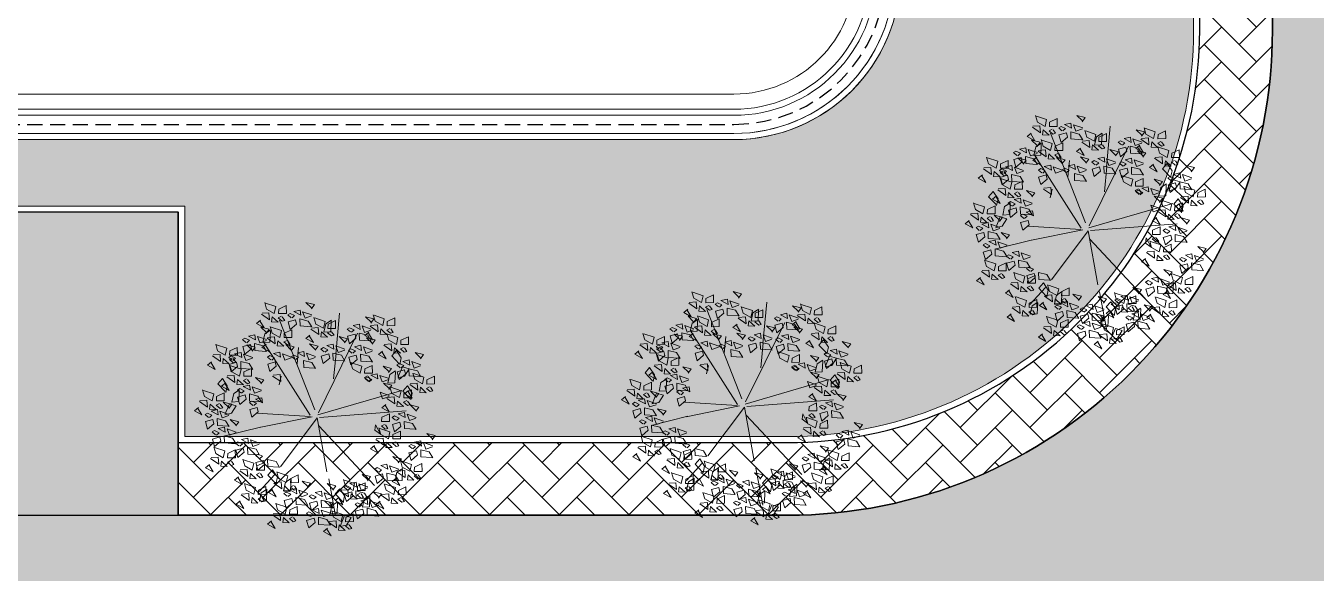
# Model space of a CAD drawing. Header units: inches. Extents: x 0 to 558, y -1 to 295.
# Drawn here: x 367.66 to 388.94, y 124.32 to 133.35 of the extents above; entities that cross this region are included whole.
import ezdxf

# ---------------------------------------------------------------- set-up
doc = ezdxf.new("R2010")
doc.units = ezdxf.units.IN
doc.header["$MEASUREMENT"] = 0
doc.linetypes.add('$0$HIDDEN', pattern=[0.375, 0.25, -0.125])
for name, color, linetype, lineweight in [('ARSIR', 31, 'Continuous', 5), ('ARSIR BETON', 8, 'Continuous', 5), ('DINDING2', 146, 'Continuous', 5), ('lan', 7, 'Continuous', 15), ('POHON', 98, 'Continuous', 5), ('RUMPUT', 93, 'Continuous', 0), ('SANITAIR', 15, 'Continuous', 9)]:
    doc.layers.add(name, color=color, linetype=linetype, lineweight=lineweight)
doc.layers.add('as', color=1, linetype='Continuous', plot=False)
doc.layers.add('LANTAI', color=57, linetype='Continuous')
pattern_1 = [(45, (37.0798, 226.14725), (6e-17, 0.5747364), [1.2192, -0.4064]), (135, (37.36716, 226.4346), (6e-17, 0.5747364), [1.2192, -0.4064])]
pattern_2 = [(86.66969, (37.0798, 226.14725), (-0.5066041, 0.569206), [0.142875, -0.934755]), (41.66969, (37.0798, 226.14725), (-0.5066045, 0.5692064), [0.142875, -0.619125]), (131.66969, (37.0798, 226.14725), (-0.5692064, -0.5066045), [0.142875, -0.619125])]

# ---------------------------------------------------------------- blocks, each defined once
blk = doc.blocks.new('DEN-1 BLOK 2')
at = {"layer": 'as', "linetype": '$0$HIDDEN'}
blk.add_line((0.45, -2.295), (86.35, -2.295), dxfattribs=at)
blk.add_arc((86.35, 0.205), 2.5, 270, 0, dxfattribs=at)
at = {"layer": 'lan'}
blk.add_line((0.45, -1.795), (86.35, -1.795), dxfattribs=at)
blk.add_arc((86.35, 0.205), 2, 270, 0, dxfattribs=at)
blk.add_arc((86.35, 0.205), 2, 270, 0, dxfattribs=at)
at = {"layer": 'SANITAIR'}
for p, q in [((0.45, -2.045), (86.35, -2.045)), ((0.45, -2.145), (86.35, -2.145)), ((0.45, -2.445), (86.35, -2.445)), ((0.45, -2.545), (86.35, -2.545))]:
    blk.add_line(p, q, dxfattribs=at)
for radius in [2.75, 2.25, 2.35, 2.65]:
    blk.add_arc((86.35, 0.205), radius, 270, 0, dxfattribs=at)
blk = doc.blocks.new('rrety')
for p, q in [((497.8248, 232.6161), (497.8335, 232.64)), ((497.8335, 232.64), (497.8515, 232.6484)), ((497.8506, 232.6457), (497.8452, 232.6146)), ((498.0767, 232.6219), (498.0965, 232.6275)), ((498.0965, 232.6275), (498.0964, 232.6021)), ((497.8452, 232.6146), (497.8248, 232.6161)), ((497.8677, 232.6134), (497.8875, 232.619)), ((497.8733, 232.5824), (497.8677, 232.6134)), ((497.8874, 232.5936), (497.8733, 232.5795)), ((497.8875, 232.619), (497.8874, 232.5936)), ((498.0822, 232.5908), (498.0767, 232.6219)), ((498.0964, 232.6021), (498.0822, 232.588)), ((497.7802, 232.574), (497.8, 232.5795)), ((497.7857, 232.5429), (497.7802, 232.574)), ((497.7999, 232.5541), (497.7857, 232.54)), ((497.8, 232.5795), (497.7999, 232.5541)), ((497.8574, 232.5587), (497.8572, 232.5786)), ((497.8755, 232.5409), (497.8574, 232.5587)), ((497.8592, 232.5767), (497.8853, 232.5589)), ((497.8853, 232.5589), (497.8755, 232.5409)), ((498.0146, 232.5768), (498.0343, 232.5823)), ((498.0201, 232.5457), (498.0146, 232.5768)), ((498.0342, 232.5569), (498.0201, 232.5429)), ((498.0343, 232.5823), (498.0342, 232.5569)), ((498.0607, 232.5474), (498.0605, 232.5674)), ((498.0625, 232.5654), (498.0886, 232.5477)), ((498.0788, 232.5296), (498.0607, 232.5474)), ((498.0886, 232.5477), (498.0788, 232.5296)), ((497.704, 232.4781), (497.7237, 232.4836)), ((497.7095, 232.447), (497.704, 232.4781)), ((497.7237, 232.4836), (497.7236, 232.4582)), ((497.7236, 232.4582), (497.7095, 232.4442)), ((498.2316, 232.3946), (498.2497, 232.403)), ((498.2229, 232.3707), (498.2316, 232.3946)), ((498.2434, 232.3693), (498.2229, 232.3707)), ((498.2487, 232.4004), (498.2434, 232.3693)), ((498.2179, 232.3568), (498.2376, 232.3624)), ((498.2234, 232.3257), (498.2179, 232.3568)), ((498.2375, 232.337), (498.2234, 232.3229)), ((498.2376, 232.3624), (498.2375, 232.337)), ((498.2611, 232.319), (498.2609, 232.3389)), ((498.263, 232.337), (498.2891, 232.3192)), ((498.2793, 232.3012), (498.2611, 232.319)), ((498.2891, 232.3192), (498.2793, 232.3012)), ((498.1134, 232.2834), (498.1133, 232.258)), ((497.7303, 232.2231), (497.7301, 232.243)), ((497.7484, 232.2053), (497.7303, 232.2231)), ((497.7321, 232.2411), (497.7582, 232.2233)), ((497.7582, 232.2233), (497.7484, 232.2053)), ((497.7542, 232.1564), (497.7629, 232.1803)), ((497.7629, 232.1803), (497.7809, 232.1887)), ((497.78, 232.1861), (497.7747, 232.1549)), ((497.7859, 232.2045), (497.8056, 232.2101)), ((497.7914, 232.1734), (497.7859, 232.2045)), ((497.8055, 232.1847), (497.7914, 232.1706)), ((497.8056, 232.2101), (497.8055, 232.1847)), ((497.7747, 232.1549), (497.7542, 232.1564)), ((497.7839, 232.13), (497.7837, 232.15)), ((497.7858, 232.148), (497.8119, 232.1303)), ((498.1671, 232.1678), (498.1868, 232.1734)), ((498.1726, 232.1368), (498.1671, 232.1678)), ((498.1867, 232.148), (498.1726, 232.1339)), ((498.1868, 232.1734), (498.1867, 232.148)), ((497.8021, 232.1122), (497.7839, 232.13)), ((497.8119, 232.1303), (497.8021, 232.1122)), ((498.0005, 232.1002), (498.0202, 232.1057)), ((498.0202, 232.1057), (498.0201, 232.0803)), ((498.006, 232.0691), (498.0005, 232.1002)), ((498.0201, 232.0803), (498.006, 232.0663))]:
    blk.add_line(p, q)
for points in [[(497.8859, 232.6614), (497.8953, 232.6733), (497.8709, 232.6805), (497.8867, 232.6641)], [(497.9248, 232.6527), (497.9394, 232.672), (497.9502, 232.652), (497.9301, 232.6412), (497.9248, 232.6527)], [(498.0181, 232.6583), (498.0167, 232.6735), (497.998, 232.6702), (498.0181, 232.6583)], [(498.0495, 232.6549), (498.03, 232.6489), (498.024, 232.6684), (498.0503, 232.6576)], [(498.0497, 232.6755), (498.0591, 232.6874), (498.0347, 232.6946), (498.0505, 232.6782)], [(497.8409, 232.6188), (497.8218, 232.6039), (497.8165, 232.626), (497.8387, 232.6312), (497.8409, 232.6188)], [(497.8287, 232.6371), (497.8365, 232.6436), (497.8237, 232.6504), (497.8167, 232.6465), (497.826, 232.6379)], [(497.8543, 232.6442), (497.8529, 232.6594), (497.8343, 232.6561), (497.8543, 232.6442)], [(497.8823, 232.6095), (497.8509, 232.6129), (497.8511, 232.6334), (497.8755, 232.6262), (497.885, 232.6087)], [(497.8857, 232.6408), (497.8663, 232.6348), (497.8602, 232.6543), (497.8865, 232.6435)], [(497.8824, 232.651), (497.9136, 232.6558), (497.9187, 232.6359), (497.8933, 232.6366), (497.8796, 232.6511)], [(497.8872, 232.6198), (497.9044, 232.6306), (497.9153, 232.6134), (497.8871, 232.617)], [(497.9414, 232.6381), (497.9355, 232.6298), (497.9495, 232.6266), (497.9553, 232.6321), (497.9442, 232.638)], [(498.0047, 232.6329), (497.9855, 232.618), (497.9803, 232.6401), (498.0025, 232.6453), (498.0047, 232.6329)], [(497.9924, 232.6512), (498.0003, 232.6577), (497.9875, 232.6645), (497.9805, 232.6606), (497.9897, 232.652)], [(498.001, 232.6104), (498.0157, 232.6297), (498.0264, 232.6097), (498.0064, 232.5989), (498.001, 232.6104)], [(498.0461, 232.6236), (498.0147, 232.627), (498.0149, 232.6475), (498.0393, 232.6403), (498.0488, 232.6228)], [(498.0941, 232.6146), (498.1019, 232.6211), (498.0892, 232.6278), (498.0822, 232.624), (498.0914, 232.6154)], [(498.1198, 232.6217), (498.1183, 232.6368), (498.0997, 232.6335), (498.1198, 232.6217)], [(498.1511, 232.6183), (498.1317, 232.6123), (498.1257, 232.6317), (498.1519, 232.621)], [(498.1513, 232.6388), (498.1607, 232.6507), (498.1364, 232.6579), (498.1521, 232.6415)], [(497.7497, 232.5946), (497.7809, 232.5994), (497.786, 232.5795), (497.7606, 232.5802), (497.7468, 232.5947)], [(497.7921, 232.5963), (497.8067, 232.6156), (497.8175, 232.5956), (497.7974, 232.5848), (497.7921, 232.5963)], [(497.9135, 232.52), (497.8706, 232.621)], [(497.8852, 232.6002), (497.9164, 232.605), (497.9215, 232.5851), (497.8961, 232.5858), (497.8824, 232.6003)], [(497.8923, 232.5999), (497.8863, 232.586), (497.9117, 232.5853), (497.8922, 232.5971)], [(497.9184, 232.6246), (497.9237, 232.6104), (497.9408, 232.6184), (497.9184, 232.6246)], [(497.9276, 232.6019), (497.9423, 232.6212), (497.953, 232.6012), (497.933, 232.5905), (497.9276, 232.6019)], [(497.9586, 232.6087), (497.9898, 232.6135), (497.9949, 232.5936), (497.9695, 232.5943), (497.9558, 232.6088)], [(498.0176, 232.5958), (498.0117, 232.5875), (498.0258, 232.5843), (498.0316, 232.5898), (498.0204, 232.5957)], [(498.0666, 232.5852), (498.076, 232.5971), (498.0517, 232.6044), (498.0674, 232.5879)], [(498.0699, 232.5414), (498.1036, 232.5996)], [(498.1063, 232.5962), (498.0872, 232.5813), (498.082, 232.6035), (498.1041, 232.6087), (498.1063, 232.5962)], [(498.1477, 232.5869), (498.1164, 232.5903), (498.1165, 232.6109), (498.1409, 232.6037), (498.1505, 232.5861)], [(498.1711, 232.5711), (498.1805, 232.583), (498.1561, 232.5903), (498.1719, 232.5738)], [(497.7532, 232.5514), (497.7626, 232.5633), (497.7382, 232.5705), (497.754, 232.5541)], [(497.7545, 232.5634), (497.7717, 232.5742), (497.7826, 232.557), (497.7544, 232.5606)], [(497.7857, 232.5682), (497.7909, 232.554), (497.8081, 232.562), (497.7857, 232.5682)], [(497.792, 232.5523), (497.8232, 232.5571), (497.8283, 232.5372), (497.8029, 232.5379), (497.7892, 232.5523)], [(497.8145, 232.5412), (497.8224, 232.5478), (497.8096, 232.5545), (497.8026, 232.5507), (497.8118, 232.542)], [(497.8086, 232.5817), (497.8028, 232.5734), (497.8168, 232.5702), (497.8226, 232.5757), (497.8115, 232.5816)], [(497.8402, 232.5484), (497.8388, 232.5635), (497.8201, 232.5602), (497.8402, 232.5484)], [(497.8344, 232.5539), (497.8491, 232.5733), (497.8598, 232.5533), (497.8398, 232.5425), (497.8344, 232.5539)], [(497.8716, 232.5449), (497.8521, 232.5389), (497.8461, 232.5584), (497.8724, 232.5477)], [(497.8718, 232.5655), (497.8812, 232.5774), (497.8568, 232.5846), (497.8726, 232.5682)], [(497.89, 232.5691), (497.9073, 232.5799), (497.9181, 232.5627), (497.8899, 232.5662)], [(497.9212, 232.5739), (497.9265, 232.5596), (497.9436, 232.5676), (497.9212, 232.5739)], [(497.9442, 232.5873), (497.9383, 232.579), (497.9523, 232.5758), (497.9581, 232.5813), (497.947, 232.5873)], [(497.9685, 232.5576), (497.9625, 232.5437), (497.9879, 232.543), (497.9685, 232.5548)], [(497.9634, 232.5775), (497.9807, 232.5883), (497.9915, 232.5711), (497.9634, 232.5747)], [(497.9946, 232.5823), (497.9999, 232.5681), (498.0171, 232.5761), (497.9946, 232.5823)], [(498.0216, 232.5427), (498.0025, 232.5277), (497.9973, 232.5499), (498.0194, 232.5551), (498.0216, 232.5427)], [(498.0094, 232.561), (498.0172, 232.5675), (498.0045, 232.5742), (497.9974, 232.5704), (498.0067, 232.5618)], [(498.035, 232.5681), (498.0336, 232.5832), (498.015, 232.5799), (498.035, 232.5681)], [(498.063, 232.5333), (498.0317, 232.5367), (498.0318, 232.5573), (498.0562, 232.5501), (498.0657, 232.5325)], [(498.0664, 232.5647), (498.047, 232.5587), (498.0409, 232.5781), (498.0672, 232.5674)], [(498.1139, 232.5469), (498.1217, 232.5534), (498.1089, 232.5601), (498.1019, 232.5563), (498.1111, 232.5477)], [(498.1395, 232.554), (498.1381, 232.5691), (498.1195, 232.5658), (498.1395, 232.554)], [(498.1709, 232.5506), (498.1515, 232.5446), (498.1454, 232.564), (498.1717, 232.5533)], [(498.2299, 232.5371), (498.2285, 232.5522), (498.2098, 232.5489), (498.2299, 232.5371)], [(498.2614, 232.5542), (498.2709, 232.5661), (498.2465, 232.5733), (498.2622, 232.5569)], [(497.7082, 232.5088), (497.6891, 232.4939), (497.6838, 232.516), (497.706, 232.5212), (497.7082, 232.5088)], [(497.6959, 232.5271), (497.7038, 232.5337), (497.691, 232.5404), (497.684, 232.5366), (497.6932, 232.5279)], [(497.7216, 232.5343), (497.7202, 232.5494), (497.7016, 232.5461), (497.7216, 232.5343)], [(497.7496, 232.4995), (497.7182, 232.5029), (497.7184, 232.5234), (497.7428, 232.5162), (497.7523, 232.4987)], [(497.753, 232.5308), (497.7335, 232.5248), (497.7275, 232.5443), (497.7538, 232.5336)], [(497.7596, 232.5435), (497.7536, 232.5296), (497.779, 232.5289), (497.7595, 232.5407)], [(497.7968, 232.5211), (497.8141, 232.5319), (497.8249, 232.5147), (497.7968, 232.5183)], [(497.8268, 232.5229), (497.8076, 232.508), (497.8024, 232.5301), (497.8246, 232.5353), (497.8268, 232.5229)], [(497.828, 232.5259), (497.8333, 232.5117), (497.8505, 232.5197), (497.828, 232.5259)], [(497.8682, 232.5136), (497.8368, 232.517), (497.837, 232.5375), (497.8614, 232.5303), (497.8709, 232.5128)], [(497.851, 232.5394), (497.8451, 232.5311), (497.8592, 232.5279), (497.865, 232.5334), (497.8538, 232.5393)], [(497.8951, 232.5492), (497.8891, 232.5352), (497.9145, 232.5345), (497.8951, 232.5463)], [(497.9846, 232.3539), (498.0582, 232.5161)], [(498.0631, 232.5184), (498.0943, 232.5232), (498.0994, 232.5033), (498.074, 232.504), (498.0603, 232.5185)], [(498.1261, 232.5286), (498.107, 232.5136), (498.1017, 232.5358), (498.1239, 232.541), (498.1261, 232.5286)], [(498.1055, 232.5201), (498.1202, 232.5395), (498.1309, 232.5194), (498.1109, 232.5087), (498.1055, 232.5201)], [(498.1675, 232.5192), (498.1361, 232.5226), (498.1363, 232.5432), (498.1607, 232.536), (498.1702, 232.5184)], [(498.1705, 232.4975), (498.1851, 232.5169), (498.1959, 232.4969), (498.1758, 232.4861), (498.1705, 232.4975)], [(498.2165, 232.5116), (498.1973, 232.4967), (498.1921, 232.5188), (498.2142, 232.5241), (498.2165, 232.5116)], [(498.2042, 232.53), (498.212, 232.5365), (498.1993, 232.5432), (498.1923, 232.5394), (498.2015, 232.5308)], [(498.2579, 232.5023), (498.2265, 232.5057), (498.2267, 232.5263), (498.251, 232.519), (498.2606, 232.5015)], [(498.2613, 232.5337), (498.2418, 232.5277), (498.2358, 232.5471), (498.2621, 232.5364)], [(497.7221, 232.4752), (497.7315, 232.4872), (497.7072, 232.4944), (497.7229, 232.4779)], [(497.7158, 232.4818), (497.747, 232.4866), (497.7521, 232.4667), (497.7267, 232.4674), (497.713, 232.4818)], [(497.7582, 232.4834), (497.7728, 232.5028), (497.7836, 232.4828), (497.7635, 232.472), (497.7582, 232.4834)], [(497.9754, 232.3753), (497.7793, 232.51)], [(497.8019, 232.5012), (497.7959, 232.4873), (497.8213, 232.4866), (497.8019, 232.4984)], [(497.9846, 232.3539), (497.9233, 232.5008)], [(498.1221, 232.5056), (498.1162, 232.4972), (498.1302, 232.494), (498.136, 232.4995), (498.1249, 232.5055)], [(498.128, 232.4959), (498.1592, 232.5007), (498.1644, 232.4808), (498.139, 232.4815), (498.1252, 232.4959)], [(498.187, 232.483), (498.1811, 232.4747), (498.1952, 232.4715), (498.201, 232.477), (498.1898, 232.4829)], [(498.2015, 232.4789), (498.2327, 232.4837), (498.2378, 232.4639), (498.2124, 232.4645), (498.1986, 232.479)], [(498.2439, 232.4806), (498.2585, 232.5), (498.2693, 232.4799), (498.2492, 232.4692), (498.2439, 232.4806)], [(497.6771, 232.4327), (497.658, 232.4177), (497.6528, 232.4399), (497.6749, 232.4451), (497.6771, 232.4327)], [(497.6649, 232.451), (497.6727, 232.4575), (497.66, 232.4642), (497.653, 232.4604), (497.6622, 232.4518)], [(497.6906, 232.4581), (497.6891, 232.4732), (497.6705, 232.4699), (497.6906, 232.4581)], [(497.7185, 232.4234), (497.6872, 232.4268), (497.6873, 232.4473), (497.7117, 232.4401), (497.7213, 232.4226)], [(497.7219, 232.4547), (497.7025, 232.4487), (497.6965, 232.4681), (497.7227, 232.4574)], [(497.7206, 232.4506), (497.7378, 232.4614), (497.7487, 232.4442), (497.7205, 232.4478)], [(497.7518, 232.4554), (497.7571, 232.4412), (497.7742, 232.4492), (497.7518, 232.4554)], [(497.7748, 232.4689), (497.7689, 232.4606), (497.7829, 232.4574), (497.7887, 232.4629), (497.7776, 232.4688)], [(498.1329, 232.4647), (498.1501, 232.4755), (498.1609, 232.4583), (498.1328, 232.4619)], [(498.1403, 232.4159), (498.2384, 232.4649)], [(498.1641, 232.4695), (498.1693, 232.4553), (498.1865, 232.4633), (498.1641, 232.4695)], [(498.2063, 232.4478), (498.2235, 232.4586), (498.2343, 232.4414), (498.2062, 232.445)], [(498.2375, 232.4526), (498.2427, 232.4383), (498.2599, 232.4463), (498.2375, 232.4526)], [(498.2604, 232.4661), (498.2546, 232.4578), (498.2686, 232.4546), (498.2744, 232.4601), (498.2633, 232.466)], [(498.2749, 232.4355), (498.2896, 232.4549), (498.3003, 232.4348), (498.2803, 232.4241), (498.2749, 232.4355)], [(497.6763, 232.396), (497.691, 232.4154), (497.7017, 232.3953), (497.6817, 232.3846), (497.6763, 232.396)], [(497.7257, 232.4307), (497.7197, 232.4168), (497.7451, 232.4161), (497.7256, 232.4279)], [(497.804, 232.3963), (497.8134, 232.4082), (497.7891, 232.4154), (497.8048, 232.399)], [(497.9999, 232.3539), (498.144, 232.4182)], [(498.2114, 232.4279), (498.2054, 232.414), (498.2308, 232.4133), (498.2113, 232.4251)], [(498.2325, 232.4338), (498.2637, 232.4386), (498.2688, 232.4187), (498.2434, 232.4194), (498.2297, 232.4339)], [(498.2373, 232.4027), (498.2546, 232.4135), (498.2654, 232.3963), (498.2373, 232.3998)], [(498.2685, 232.4075), (498.2738, 232.3932), (498.291, 232.4012), (498.2685, 232.4075)], [(498.2915, 232.4209), (498.2856, 232.4126), (498.2997, 232.4094), (498.3055, 232.4149), (498.2943, 232.4209)], [(498.3292, 232.3991), (498.3386, 232.411), (498.3143, 232.4182), (498.33, 232.4018)], [(497.6339, 232.3943), (497.6651, 232.3991), (497.6702, 232.3793), (497.6448, 232.3799), (497.6311, 232.3944)], [(497.6387, 232.3632), (497.6559, 232.374), (497.6668, 232.3568), (497.6386, 232.3604)], [(497.6699, 232.368), (497.6752, 232.3537), (497.6923, 232.3617), (497.6699, 232.368)], [(497.6929, 232.3815), (497.687, 232.3732), (497.701, 232.37), (497.7068, 232.3754), (497.6957, 232.3814)], [(497.759, 232.3537), (497.7399, 232.3388), (497.7347, 232.3609), (497.7568, 232.3661), (497.759, 232.3537)], [(497.7468, 232.372), (497.7546, 232.3785), (497.7419, 232.3853), (497.7348, 232.3814), (497.7441, 232.3728)], [(497.7724, 232.3791), (497.771, 232.3943), (497.7524, 232.391), (497.7724, 232.3791)], [(497.8004, 232.3444), (497.769, 232.3478), (497.7692, 232.3683), (497.7936, 232.3611), (497.8031, 232.3436)], [(497.8038, 232.3757), (497.7844, 232.3697), (497.7783, 232.3892), (497.8046, 232.3784)], [(498.0061, 232.3539), (498.1593, 232.3784)], [(498.1563, 232.3735), (498.171, 232.3928), (498.1817, 232.3728), (498.1617, 232.362), (498.1563, 232.3735)], [(498.1987, 232.3453), (498.2133, 232.3646), (498.2241, 232.3446), (498.204, 232.3338), (498.1987, 232.3453)], [(498.2424, 232.3828), (498.2364, 232.3688), (498.2618, 232.3681), (498.2424, 232.38)], [(498.2842, 232.3565), (498.2651, 232.3416), (498.2599, 232.3637), (498.282, 232.3689), (498.2842, 232.3565)], [(498.272, 232.3749), (498.2798, 232.3814), (498.2671, 232.3881), (498.26, 232.3843), (498.2693, 232.3757)], [(498.2976, 232.382), (498.2962, 232.3971), (498.2776, 232.3938), (498.2976, 232.382)], [(498.3256, 232.3472), (498.2943, 232.3506), (498.2944, 232.3711), (498.3188, 232.3639), (498.3283, 232.3464)], [(498.329, 232.3786), (498.3096, 232.3725), (498.3036, 232.392), (498.3298, 232.3813)], [(497.6438, 232.3433), (497.6378, 232.3293), (497.6632, 232.3287), (497.6437, 232.3405)], [(497.6988, 232.3238), (497.73, 232.3286), (497.7352, 232.3088), (497.7098, 232.3094), (497.696, 232.3239)], [(497.9785, 232.3508), (497.7363, 232.2773)], [(497.7413, 232.3255), (497.7559, 232.3449), (497.7667, 232.3248), (497.7466, 232.3141), (497.7413, 232.3255)], [(497.9846, 232.3447), (497.7609, 232.2222)], [(497.7891, 232.3297), (497.7969, 232.3362), (497.7842, 232.3429), (497.7772, 232.3391), (497.7864, 232.3305)], [(497.8148, 232.3368), (497.8134, 232.352), (497.7949, 232.3598), (497.8148, 232.3368)], [(497.9846, 232.3386), (497.9233, 232.0875)], [(497.9969, 232.3324), (498.1532, 232.0998)], [(498.0061, 232.3508), (498.1838, 232.1733)], [(498.1499, 232.3454), (498.1552, 232.3312), (498.1724, 232.3392), (498.1499, 232.3454)], [(498.1563, 232.3436), (498.1875, 232.3484), (498.1926, 232.3285), (498.1672, 232.3292), (498.1535, 232.3437)], [(498.1729, 232.3589), (498.167, 232.3506), (498.1811, 232.3474), (498.1869, 232.3529), (498.1757, 232.3588)], [(498.2153, 232.3307), (498.2094, 232.3224), (498.2234, 232.3192), (498.2292, 232.3247), (498.2181, 232.3306)], [(498.2671, 232.3117), (498.2765, 232.3236), (498.2521, 232.3308), (498.2679, 232.3144)], [(497.7037, 232.2927), (497.7209, 232.3035), (497.7317, 232.2863), (497.7036, 232.2899)], [(497.7349, 232.2975), (497.7401, 232.2832), (497.7573, 232.2912), (497.7349, 232.2975)], [(497.7578, 232.311), (497.7519, 232.3027), (497.766, 232.2995), (497.7718, 232.3049), (497.7606, 232.3109)], [(497.8014, 232.3114), (497.7822, 232.2965), (497.777, 232.3186), (497.7992, 232.3238), (497.8014, 232.3114)], [(497.7984, 232.2722), (497.8078, 232.2841), (497.7834, 232.2913), (497.7992, 232.2749)], [(498.1662, 232.2925), (498.1602, 232.2786), (498.1856, 232.2779), (498.1661, 232.2897)], [(498.1611, 232.3124), (498.1783, 232.3232), (498.1892, 232.306), (498.161, 232.3096)], [(498.1923, 232.3172), (498.1976, 232.303), (498.2147, 232.311), (498.1923, 232.3172)], [(498.2099, 232.2874), (498.2177, 232.2939), (498.2049, 232.3006), (498.1979, 232.2968), (498.2072, 232.2882)], [(498.2355, 232.2945), (498.2341, 232.3097), (498.2155, 232.3064), (498.2355, 232.2945)], [(498.2669, 232.2911), (498.2475, 232.2851), (498.2414, 232.3046), (498.2677, 232.2938)], [(497.7088, 232.2728), (497.7027, 232.2588), (497.7281, 232.2582), (497.7087, 232.27)], [(497.7411, 232.2479), (497.7489, 232.2545), (497.7362, 232.2612), (497.7292, 232.2574), (497.7384, 232.2487)], [(497.7668, 232.2551), (497.7654, 232.2702), (497.7467, 232.2669), (497.7668, 232.2551)], [(497.7982, 232.2516), (497.7787, 232.2456), (497.7727, 232.2651), (497.799, 232.2544)], [(497.794, 232.2476), (497.8112, 232.2584), (497.8221, 232.2412), (497.7939, 232.2447)], [(498.137, 232.2601), (498.1176, 232.2541), (498.1115, 232.2735), (498.1378, 232.2628)], [(498.1338, 232.2324), (498.1484, 232.2518), (498.1592, 232.2318), (498.1391, 232.221), (498.1338, 232.2324)], [(498.2221, 232.2691), (498.203, 232.2542), (498.1977, 232.2763), (498.2199, 232.2815), (498.2221, 232.2691)], [(498.2015, 232.2562), (498.2327, 232.261), (498.2378, 232.2411), (498.2124, 232.2418), (498.1986, 232.2562)], [(498.2635, 232.2598), (498.2321, 232.2632), (498.2323, 232.2837), (498.2567, 232.2765), (498.2662, 232.259)], [(498.2439, 232.2578), (498.2585, 232.2772), (498.2693, 232.2571), (498.2492, 232.2464), (498.2439, 232.2578)], [(498.2892, 232.2438), (498.2878, 232.2589), (498.2691, 232.2556), (498.2892, 232.2438)], [(498.3206, 232.2404), (498.3011, 232.2344), (498.2951, 232.2538), (498.3214, 232.2431)], [(498.3207, 232.2609), (498.3302, 232.2728), (498.3058, 232.28), (498.3215, 232.2636)], [(497.7103, 232.2015), (497.7089, 232.2166), (497.6903, 232.2133), (497.7103, 232.2015)], [(497.7419, 232.2186), (497.7513, 232.2305), (497.7269, 232.2377), (497.7427, 232.2213)], [(497.7534, 232.2296), (497.7342, 232.2147), (497.729, 232.2368), (497.7512, 232.242), (497.7534, 232.2296)], [(497.7948, 232.2203), (497.7634, 232.2237), (497.7636, 232.2442), (497.788, 232.237), (497.7975, 232.2195)], [(497.7991, 232.2277), (497.7931, 232.2137), (497.8185, 232.213), (497.799, 232.2248)], [(497.8595, 232.2179), (497.8536, 232.2096), (497.8676, 232.2064), (497.8734, 232.2119), (497.8623, 232.2178)], [(497.8682, 232.2028), (497.876, 232.2093), (497.8633, 232.216), (497.8563, 232.2122), (497.8655, 232.2036)], [(497.9718, 232.1588), (497.9626, 232.2322)], [(498.0236, 232.2138), (498.0548, 232.2186), (498.0599, 232.1988), (498.0345, 232.1994), (498.0207, 232.2139)], [(498.076, 232.2139), (498.0821, 232.1649)], [(498.1503, 232.2179), (498.1444, 232.2096), (498.1585, 232.2064), (498.1643, 232.2119), (498.1531, 232.2178)], [(498.2063, 232.225), (498.2235, 232.2358), (498.2343, 232.2186), (498.2062, 232.2222)], [(498.2156, 232.1986), (498.2303, 232.218), (498.241, 232.1979), (498.221, 232.1872), (498.2156, 232.1986)], [(498.2375, 232.2298), (498.2427, 232.2155), (498.2599, 232.2235), (498.2375, 232.2298)], [(498.2758, 232.2183), (498.2566, 232.2034), (498.2514, 232.2255), (498.2735, 232.2308), (498.2758, 232.2183)], [(498.2635, 232.2367), (498.2713, 232.2432), (498.2586, 232.2499), (498.2516, 232.2461), (498.2608, 232.2375)], [(498.2604, 232.2433), (498.2546, 232.235), (498.2686, 232.2318), (498.2744, 232.2373), (498.2633, 232.2432)], [(498.3172, 232.209), (498.2858, 232.2124), (498.286, 232.233), (498.3103, 232.2257), (498.3199, 232.2082)], [(497.6969, 232.176), (497.6778, 232.1611), (497.6725, 232.1832), (497.6947, 232.1884), (497.6969, 232.176)], [(497.6847, 232.1944), (497.6925, 232.2009), (497.6797, 232.2076), (497.6727, 232.2038), (497.6819, 232.1952)], [(497.7383, 232.1667), (497.7069, 232.1701), (497.7071, 232.1907), (497.7315, 232.1834), (497.741, 232.1659)], [(497.7186, 232.1715), (497.7498, 232.1763), (497.7549, 232.1565), (497.7295, 232.1571), (497.7158, 232.1716)], [(497.7417, 232.1981), (497.7223, 232.1921), (497.7162, 232.2115), (497.7425, 232.2008)], [(497.761, 232.1732), (497.7757, 232.1926), (497.7864, 232.1725), (497.7664, 232.1618), (497.761, 232.1732)], [(497.8104, 232.1797), (497.8044, 232.1658), (497.8298, 232.1651), (497.8103, 232.1769)], [(497.8053, 232.1996), (497.8225, 232.2104), (497.8334, 232.1932), (497.8052, 232.1968)], [(497.8365, 232.2044), (497.8418, 232.1902), (497.8589, 232.1982), (497.8365, 232.2044)], [(497.8804, 232.1845), (497.8613, 232.1696), (497.8561, 232.1917), (497.8782, 232.1969), (497.8804, 232.1845)], [(497.9219, 232.1752), (497.8905, 232.1786), (497.8907, 232.1991), (497.915, 232.1919), (497.9246, 232.1744)], [(497.9079, 232.1619), (497.9225, 232.1813), (497.9333, 232.1613), (497.9132, 232.1505), (497.9079, 232.1619)], [(497.9445, 232.1744), (497.9757, 232.1792), (497.9808, 232.1593), (497.9554, 232.16), (497.9417, 232.1744)], [(497.9869, 232.176), (498.0016, 232.1954), (498.0123, 232.1754), (497.9923, 232.1646), (497.9869, 232.176)], [(498.0284, 232.1827), (498.0456, 232.1935), (498.0564, 232.1763), (498.0283, 232.1799)], [(498.0596, 232.1875), (498.0648, 232.1732), (498.082, 232.1812), (498.0596, 232.1875)], [(498.0825, 232.201), (498.0767, 232.1927), (498.0907, 232.1895), (498.0965, 232.195), (498.0854, 232.2009)], [(498.1013, 232.1797), (498.0952, 232.1658), (498.1206, 232.1651), (498.1012, 232.1769)], [(498.0961, 232.1996), (498.1134, 232.2104), (498.1242, 232.1932), (498.0961, 232.1968)], [(498.1273, 232.2044), (498.1326, 232.1902), (498.1498, 232.1982), (498.1273, 232.2044)], [(498.1767, 232.1763), (498.1862, 232.1882), (498.1618, 232.1954), (498.1775, 232.179)], [(498.1732, 232.1969), (498.2044, 232.2017), (498.2095, 232.1818), (498.1841, 232.1825), (498.1704, 232.197)], [(498.178, 232.1658), (498.1953, 232.1766), (498.2061, 232.1594), (498.178, 232.1629)], [(498.2114, 232.2051), (498.2054, 232.1912), (498.2308, 232.1905), (498.2113, 232.2023)], [(498.2322, 232.1841), (498.2263, 232.1757), (498.2404, 232.1725), (498.2462, 232.178), (498.235, 232.184)], [(497.7234, 232.1404), (497.7407, 232.1512), (497.7515, 232.134), (497.7233, 232.1376)], [(497.7546, 232.1452), (497.7599, 232.1309), (497.777, 232.1389), (497.7546, 232.1452)], [(497.7776, 232.1587), (497.7717, 232.1504), (497.7857, 232.1472), (497.7915, 232.1527), (497.7804, 232.1586)], [(497.8407, 232.1227), (497.8501, 232.1346), (497.8258, 232.1418), (497.8415, 232.1254)], [(497.8654, 232.1603), (497.8966, 232.1651), (497.9018, 232.1452), (497.8764, 232.1459), (497.8626, 232.1603)], [(497.8702, 232.1291), (497.8875, 232.1399), (497.8983, 232.1227), (497.8702, 232.1263)], [(497.9244, 232.1474), (497.9185, 232.1391), (497.9326, 232.1359), (497.9384, 232.1414), (497.9272, 232.1473)], [(497.9493, 232.1432), (497.9666, 232.154), (497.9774, 232.1368), (497.9492, 232.1404)], [(497.9723, 232.161), (497.9877, 232.0416)], [(497.9805, 232.148), (497.9858, 232.1338), (498.0029, 232.1418), (497.9805, 232.148)], [(498.0035, 232.1615), (497.9976, 232.1532), (498.0116, 232.15), (498.0174, 232.1555), (498.0063, 232.1614)], [(498.0335, 232.1628), (498.0275, 232.1489), (498.0529, 232.1482), (498.0334, 232.16)], [(498.0581, 232.1227), (498.0676, 232.1346), (498.0432, 232.1418), (498.0589, 232.1254)], [(498.1317, 232.1337), (498.1126, 232.1188), (498.1074, 232.1409), (498.1295, 232.1461), (498.1317, 232.1337)], [(498.1195, 232.1521), (498.1273, 232.1586), (498.1146, 232.1653), (498.1076, 232.1615), (498.1168, 232.1529)], [(498.1452, 232.1592), (498.1437, 232.1743), (498.1251, 232.171), (498.1452, 232.1592)], [(498.1732, 232.1244), (498.1418, 232.1278), (498.142, 232.1484), (498.1663, 232.1411), (498.1759, 232.1236)], [(498.1765, 232.1558), (498.1571, 232.1498), (498.1511, 232.1692), (498.1773, 232.1585)], [(498.1831, 232.1459), (498.1771, 232.1319), (498.2025, 232.1312), (498.1831, 232.1431)], [(498.2092, 232.1706), (498.2145, 232.1563), (498.2317, 232.1643), (498.2092, 232.1706)], [(497.7285, 232.1205), (497.7225, 232.1066), (497.7479, 232.1059), (497.7285, 232.1177)], [(497.7835, 232.0985), (497.7913, 232.105), (497.7786, 232.1117), (497.7715, 232.1079), (497.7808, 232.0993)], [(497.8091, 232.1056), (497.8077, 232.1207), (497.7891, 232.1174), (497.8091, 232.1056)], [(497.8405, 232.1022), (497.8211, 232.0962), (497.8151, 232.1156), (497.8413, 232.1049)], [(497.8754, 232.1092), (497.8693, 232.0953), (497.8947, 232.0946), (497.8753, 232.1064)], [(497.8824, 232.101), (497.9136, 232.1058), (497.9187, 232.086), (497.8933, 232.0866), (497.8796, 232.1011)], [(497.9015, 232.1339), (497.9067, 232.1197), (497.9239, 232.1277), (497.9015, 232.1339)], [(497.9248, 232.1027), (497.9394, 232.1221), (497.9502, 232.102), (497.9301, 232.0913), (497.9248, 232.1027)], [(497.9544, 232.1233), (497.9484, 232.1094), (497.9738, 232.1087), (497.9543, 232.1205)], [(498.0009, 232.0985), (498.0087, 232.105), (497.996, 232.1117), (497.989, 232.1079), (497.9982, 232.0993)], [(498.0266, 232.1056), (498.0252, 232.1207), (498.0065, 232.1174), (498.0266, 232.1056)], [(498.058, 232.1022), (498.0385, 232.0962), (498.0325, 232.1156), (498.0588, 232.1049)], [(498.0603, 232.0982), (498.0915, 232.103), (498.0966, 232.0831), (498.0712, 232.0838), (498.0575, 232.0983)], [(498.1027, 232.0999), (498.1173, 232.1193), (498.1281, 232.0992), (498.108, 232.0885), (498.1027, 232.0999)], [(498.1762, 232.0943), (498.1748, 232.1094), (498.1562, 232.1061), (498.1762, 232.0943)], [(498.2076, 232.0909), (498.1882, 232.0849), (498.1821, 232.1043), (498.2084, 232.0936)], [(498.2078, 232.1114), (498.2172, 232.1233), (498.1928, 232.1306), (498.2086, 232.1141)], [(497.7957, 232.0801), (497.7766, 232.0652), (497.7714, 232.0874), (497.7935, 232.0926), (497.7957, 232.0801)], [(497.8371, 232.0708), (497.8058, 232.0742), (497.8059, 232.0948), (497.8303, 232.0876), (497.8398, 232.07)], [(497.8343, 232.0533), (497.8421, 232.0599), (497.8294, 232.0666), (497.8224, 232.0628), (497.8316, 232.0542)], [(497.86, 232.0605), (497.8586, 232.0756), (497.8399, 232.0723), (497.86, 232.0605)], [(497.8914, 232.0571), (497.8719, 232.051), (497.8659, 232.0705), (497.8922, 232.0598)], [(497.8915, 232.0776), (497.901, 232.0895), (497.8766, 232.0967), (497.8923, 232.0803)], [(497.8872, 232.0699), (497.9044, 232.0807), (497.9153, 232.0635), (497.8871, 232.0671)], [(497.9184, 232.0747), (497.9237, 232.0604), (497.9408, 232.0684), (497.9184, 232.0747)], [(497.9414, 232.0882), (497.9355, 232.0799), (497.9495, 232.0767), (497.9553, 232.0821), (497.9442, 232.0881)], [(498.0132, 232.0801), (497.994, 232.0652), (497.9888, 232.0874), (498.0109, 232.0926), (498.0132, 232.0801)], [(498.0546, 232.0708), (498.0232, 232.0742), (498.0234, 232.0948), (498.0477, 232.0876), (498.0573, 232.07)], [(498.0651, 232.0671), (498.0823, 232.0779), (498.0932, 232.0607), (498.065, 232.0642)], [(498.0963, 232.0719), (498.1015, 232.0576), (498.1187, 232.0656), (498.0963, 232.0719)], [(498.1192, 232.0853), (498.1134, 232.077), (498.1274, 232.0738), (498.1332, 232.0793), (498.1221, 232.0853)], [(498.1628, 232.0689), (498.1437, 232.0539), (498.1384, 232.0761), (498.1606, 232.0813), (498.1628, 232.0689)], [(498.1506, 232.0872), (498.1584, 232.0937), (498.1456, 232.1004), (498.1386, 232.0966), (498.1479, 232.088)], [(498.2042, 232.0595), (498.1728, 232.063), (498.173, 232.0835), (498.1974, 232.0763), (498.2069, 232.0587)], [(497.8466, 232.035), (497.8274, 232.0201), (497.8222, 232.0422), (497.8443, 232.0474), (497.8466, 232.035)], [(497.888, 232.0257), (497.8566, 232.0291), (497.8568, 232.0496), (497.8811, 232.0424), (497.8907, 232.0249)], [(497.8923, 232.05), (497.8863, 232.036), (497.9117, 232.0354), (497.8922, 232.0472)], [(498.0702, 232.0472), (498.0642, 232.0332), (498.0896, 232.0325), (498.0701, 232.0444)]]:
    blk.add_lwpolyline(points)

msp = doc.modelspace()

# ---------------------------------------------------------------- hatches: boundary and pattern name
at = {"layer": 'ARSIR'}
h = msp.add_hatch(dxfattribs=at)
h.set_pattern_fill('AR-HBONE', color=256, scale=0.1, style=0)
h.set_pattern_definition([(48.3303, (269.9467, 118.0756), (-0.0328619, 0.5647301), [1.2, -0.4]), (138.3303, (270.2126, 118.37438), (-0.0328619, 0.5647301), [1.2, -0.4])])
edge = h.paths.add_edge_path()
edge.add_line((395.42, 171.6524), (394.22, 171.6524))
edge.add_line((394.22, 171.6524), (394.22, 133.2715))
edge.add_arc((380.22, 133.2715), 14, 270, 360, ccw=False)
edge.add_line((380.22, 119.2715), (283.2125, 119.2715))
edge.add_line((283.2125, 119.2715), (283.2125, 118.0715))
edge.add_line((283.2125, 118.0715), (380.22, 118.0715))
edge.add_arc((380.22, 133.2715), 15.2, 270, 360)
edge.add_line((395.42, 133.2715), (395.42, 171.6524))
h = msp.add_hatch(dxfattribs=at)
h.set_pattern_fill('AR-HBONE', color=256, scale=0.004, style=0)
h.set_pattern_definition(pattern_1)
edge = h.paths.add_edge_path()
edge.add_line((370.1822, 125.2715), (370.1822, 126.4715))
edge.add_line((370.1822, 126.4715), (380.22, 126.4715))
edge.add_arc((380.22, 133.2715), 6.8, 270, 360)
edge.add_line((387.02, 133.2715), (387.02, 157.7117))
edge.add_line((387.02, 157.7117), (388.22, 157.7117))
edge.add_line((388.22, 157.7117), (388.22, 133.2715))
edge.add_arc((380.22, 133.2715), 8, 270, 360, ccw=False)
edge.add_line((380.22, 125.2715), (370.1822, 125.2715))
h = msp.add_hatch(dxfattribs=at)
h.set_pattern_fill('HEX', color=256, scale=0.05, style=0)
h.set_pattern_definition([(0, (146.7698, 226.14725), (0, 0.274963), [0.15875, -0.3175]), (120, (146.7698, 226.14725), (-0.23812494, -0.1374815), [0.15875, -0.3175]), (60, (146.92855, 226.14725), (-0.23812494, 0.1374815), [0.15875, -0.3175])])
h.paths.add_polyline_path([(337.5373, 128.9715), (337.5373, 125.2715), (370.1722, 125.2715), (370.1722, 130.2715), (340.1722, 130.2715), (340.1722, 131.4715), (332.5823, 131.4715), (332.5823, 130.2715), (296.5823, 130.2715), (296.5823, 125.2715), (335.2373, 125.2715), (335.2373, 128.9715)])
at = {"layer": 'ARSIR BETON'}
h = msp.add_hatch(dxfattribs=at)
h.set_pattern_fill('AR-HBONE', color=256, scale=0.004, style=0)
h.set_pattern_definition(pattern_1)
edge = h.paths.add_edge_path()
edge.add_arc((191.2828, 190.0679), 14, 90, 180)
edge.add_line((177.2828, 190.0679), (177.2828, 133.2715))
edge.add_arc((191.2827, 133.2715), 14, 179.99992, 263.11919)
edge.add_line((189.6055, 119.3724), (189.6055, 112.3227))
edge.add_line((189.6055, 112.3227), (189.7055, 112.3227))
edge.add_line((189.7055, 112.3227), (189.7055, 112.2227))
edge.add_line((189.7055, 112.2227), (201.7055, 112.2227))
edge.add_line((201.7055, 112.2227), (201.7055, 119.2715))
edge.add_line((201.7055, 119.2715), (380.22, 119.2715))
edge.add_arc((380.22, 133.2715), 14, 270, 360)
edge.add_line((394.22, 133.2715), (394.22, 186.8365))
edge.add_arc((380.07, 186.8365), 14.15, 0.00002, 89.99998)
edge.add_line((380.07, 200.9865), (288.3873, 200.9865))
edge.add_arc((288.3873, 203.9865), 3, 180, 270, ccw=False)
edge.add_line((285.3873, 203.9865), (285.3986, 204.9823))
edge.add_line((285.3986, 204.9823), (271.3873, 205.1475))
edge.add_line((271.3873, 205.1475), (271.3873, 204.9086))
edge.add_arc((270.5466, 204.9086), 0.8408, 270, 359.99999, ccw=False)
edge.add_line((270.5466, 204.0679), (191.2828, 204.0679))
edge = h.paths.add_edge_path()
edge.add_line((191.2672, 197.9562), (265.7566, 197.9585))
edge.add_arc((265.7568, 189.203), 8.7555, 41.343, 90.00169, ccw=False)
edge.add_line((272.3302, 194.9865), (332.5823, 194.9865))
edge.add_line((332.5823, 194.9865), (332.5823, 191.8715))
edge.add_line((332.5823, 191.8715), (340.1822, 191.8715))
edge.add_line((340.1822, 191.8715), (340.1822, 194.9865))
edge.add_line((340.1822, 194.9865), (380.07, 194.9865))
edge.add_arc((380.07, 186.8365), 8.15, 0, 90, ccw=False)
edge.add_line((388.22, 186.8365), (388.22, 163.1715))
edge.add_line((388.22, 163.1715), (388.22, 157.7117))
edge.add_line((388.22, 157.7117), (388.22, 133.2715))
edge.add_arc((380.22, 133.2715), 8, -90, 0, ccw=False)
edge.add_line((380.22, 125.2715), (191.2828, 125.2715))
edge.add_arc((191.185, 133.1732), 7.9023, 180.12317, 270.70845, ccw=False)
edge.add_line((183.2828, 133.1562), (183.2675, 189.9541))
edge.add_arc((191.2675, 189.9563), 8, 90.00169, 180.01541, ccw=False)
at = {"layer": 'RUMPUT'}
h = msp.add_hatch(dxfattribs=at)
h.set_pattern_fill('GRASS', color=256, scale=0.03, angle=356.66969, style=0)
h.set_pattern_definition(pattern_2)
edge = h.paths.add_edge_path()
edge.add_line((394.22, 171.6524), (402.698, 171.6524))
edge.add_line((402.698, 171.6524), (406.8633, 171.9326))
edge.add_line((406.8633, 171.9326), (407.1349, 173.6574))
edge.add_line((407.1349, 173.6574), (416.4205, 172.1948))
edge.add_line((416.4205, 172.1948), (417.0895, 176.4425))
edge.add_line((417.0895, 176.4425), (434.0908, 173.7645))
edge.add_line((434.0908, 173.7645), (442.2259, 174.3118))
edge.add_line((442.2259, 174.3118), (445.141, 192.7643))
edge.add_line((445.141, 192.7643), (418.5729, 196.9616))
edge.add_line((418.5729, 196.9616), (402.3997, 199.5091))
edge.add_line((402.3997, 199.5091), (401.9329, 196.5456))
edge.add_line((401.9329, 196.5456), (390.18, 198.3869))
edge.add_arc((380.07, 186.8365), 15.35, 48.80437, 90)
edge.add_line((380.07, 202.1865), (288.3873, 202.1865))
edge.add_arc((288.3873, 203.9865), 1.8, 180, 270, ccw=False)
edge.add_line((286.5873, 203.9865), (286.5873, 204.7646))
edge.add_line((286.5873, 204.7646), (489.7232, 202.4653))
edge.add_line((489.7232, 202.4653), (489.009, 190.7748))
edge.add_line((489.009, 190.7748), (447.5074, 192.7549))
edge.add_line((447.5074, 192.7549), (448.3956, 174.0667))
edge.add_line((448.3956, 174.0667), (421.3302, 172.0652))
edge.add_line((421.3302, 172.0652), (401.0645, 170.836))
edge.add_line((401.0645, 170.836), (400.9341, 157.9843))
edge.add_line((400.9341, 157.9843), (400.8036, 145.1327))
edge.add_line((400.8036, 145.1327), (400.9017, 135.2859))
edge.add_line((400.9017, 135.2859), (401.5003, 132.6794))
edge.add_line((401.5003, 132.6794), (401.2595, 116.478))
edge.add_line((401.2595, 116.478), (378.6535, 115.7086))
edge.add_line((378.6535, 115.7086), (368.9216, 115.7377))
edge.add_line((368.9216, 115.7377), (346.0892, 112.9076))
edge.add_line((346.0892, 112.9076), (341.1309, 112.1001))
edge.add_line((341.1309, 112.1001), (333.7244, 111.8362))
edge.add_line((333.7244, 111.8362), (331.0738, 112.2718))
edge.add_line((331.0738, 112.2718), (324.3803, 115.2754))
edge.add_line((324.3803, 115.2754), (321.6092, 115.9684))
edge.add_line((321.6092, 115.9684), (289.1333, 113.6571))
edge.add_line((289.1333, 113.6571), (289.1333, 118.0715))
edge.add_line((289.1333, 118.0715), (380.22, 118.0715))
edge.add_arc((380.22, 133.2715), 15.2, 270, 360)
edge.add_line((395.42, 133.2715), (395.42, 171.6524))
h = msp.add_hatch(dxfattribs=at)
h.set_pattern_fill('GRASS', color=256, scale=0.03, angle=356.66969, style=0)
h.set_pattern_definition(pattern_2)
edge = h.paths.add_edge_path()
edge.add_line((344.5373, 163.1715), (345.8998, 163.1715))
edge.add_line((345.8998, 163.1715), (345.8998, 163.2715))
edge.add_line((345.8998, 163.2715), (386.92, 163.2715))
edge.add_line((386.92, 163.2715), (386.92, 186.8365))
edge.add_arc((380.07, 186.8365), 6.85, 0, 90)
edge.add_line((380.07, 193.6865), (340.2822, 193.6865))
edge.add_line((340.2822, 193.6865), (340.2822, 191.8715))
edge.add_line((340.2822, 191.8715), (379.3378, 191.8715))
edge.add_arc((379.3373, 189.1215), 2.75, 0.00019, 89.98953, ccw=False)
edge.add_line((382.0873, 189.1215), (382.0873, 172.5215))
edge.add_line((382.0873, 172.5215), (344.5373, 172.5215))
edge.add_line((344.5373, 172.5215), (344.5373, 163.1715))
edge = h.paths.add_edge_path()
edge.add_line((345.8998, 152.6715), (344.5373, 152.6715))
edge.add_line((344.5373, 152.6715), (344.5373, 150.8215))
edge.add_line((344.5373, 150.8215), (382.0873, 150.8215))
edge.add_line((382.0873, 150.8215), (382.0873, 134.2215))
edge.add_arc((379.3373, 134.2215), 2.75, 270, 360, ccw=False)
edge.add_line((379.3373, 131.4715), (340.2822, 131.4715))
edge.add_line((340.2822, 131.4715), (340.2822, 130.3715))
edge.add_line((340.2822, 130.3715), (370.2822, 130.3715))
edge.add_line((370.2822, 130.3715), (370.2822, 126.5715))
edge.add_line((370.2822, 126.5715), (380.22, 126.5715))
edge.add_arc((380.22, 133.2715), 6.7, 270, 360)
edge.add_line((386.92, 133.2715), (386.92, 157.6117))
edge.add_line((386.92, 157.6117), (382.0873, 157.6117))
edge.add_line((382.0873, 157.6117), (382.0873, 152.5715))
edge.add_line((382.0873, 152.5715), (345.8998, 152.5715))
edge.add_line((345.8998, 152.5715), (345.8998, 152.6715))

# ---------------------------------------------------------------- linework, layer by layer
at = {"layer": 'DINDING2'}
for points in [[(340.1822, 130.2715), (370.1822, 130.2715), (370.1822, 126.4715), (380.22, 126.4715, 0.4142136), (387.02, 133.2715), (387.02, 157.7117), (381.9873, 157.7117), (381.9873, 152.6715), (344.5373, 152.6715), (344.5373, 163.1715), (378.9998, 163.1715), (378.9998, 163.1715), (387.02, 163.1715), (387.02, 186.8365, 0.4142136), (380.07, 193.7865), (340.1822, 193.7865)], [(340.2822, 130.3715), (370.2822, 130.3715), (370.2822, 126.5715), (380.22, 126.5715, 0.4142136), (386.92, 133.2715), (386.92, 157.6117), (382.0873, 157.6117), (382.0873, 152.5715), (344.4373, 152.5715), (344.4373, 163.2715), (379.0998, 163.2715), (379.0998, 163.2715), (386.92, 163.2715), (386.92, 186.8365, 0.4142136), (380.07, 193.6865), (340.2822, 193.6865)], [(340.1822, 191.7715), (379.3378, 191.7715, -0.414159), (381.9873, 189.1215), (381.9873, 172.6215), (344.4373, 172.6215), (344.4373, 150.7215), (381.9873, 150.7215), (381.9873, 134.2215, -0.4142136), (379.3373, 131.5715), (340.1822, 131.5715)], [(340.2822, 191.8715), (379.3378, 191.8715, -0.414159), (382.0873, 189.1215), (382.0873, 172.5215), (344.5373, 172.5215), (344.5373, 150.8215), (382.0873, 150.8215), (382.0873, 134.2215, -0.4142136), (379.3373, 131.4715), (340.2822, 131.4715)], [(401.2595, 116.478), (378.6535, 115.7086), (368.9216, 115.7377), (346.0892, 112.9076), (341.1309, 112.1001), (333.7244, 111.8362), (331.0738, 112.2718), (324.3803, 115.2754), (321.6092, 115.9684), (289.1333, 113.6571), (289.1333, 118.0715), (380.22, 118.0715, 0.4142136), (395.42, 133.2715)]]:
    msp.add_lwpolyline(points, format="xyb", dxfattribs=at)
at = {"layer": 'lan'}
msp.add_lwpolyline([(367.1822, 125.2715), (367.1822, 130.2715), (370.1822, 130.2715), (370.1822, 125.2715), (367.1822, 125.2715)], dxfattribs=at)
at = {"layer": 'LANTAI'}
for points in [[(191.2828, 204.0679, 0.4142136), (177.2828, 190.0679), (177.2828, 133.2715, 0.3794614), (189.6055, 119.3724), (189.6055, 112.3227), (189.7055, 112.3227), (189.7055, 112.2227), (201.7055, 112.2227), (201.7055, 119.2715), (380.22, 119.2715, 0.4142136), (394.22, 133.2715), (394.22, 186.8365, 0.4142134), (380.07, 200.9865), (288.3873, 200.9865, -0.4142136), (285.3873, 203.9865), (285.3986, 204.9823), (271.3873, 205.1475), (271.3873, 204.9086, -0.4142135), (270.5466, 204.0679), (191.2828, 204.0679)], [(191.2675, 197.9562, 0.4142136), (183.2675, 189.9563), (183.2828, 133.1562, 0.4172087), (191.2828, 125.2715), (380.22, 125.2715, 0.4142136), (388.22, 133.2715), (388.22, 157.7117), (388.22, 157.7117), (388.22, 163.1715), (388.22, 163.1715), (388.22, 186.8365, 0.4142136), (380.07, 194.9865), (340.1822, 194.9865), (340.1822, 191.8715), (332.5823, 191.8715), (332.5823, 194.9865), (272.3302, 194.9865, 0.2155546), (265.7568, 197.9585), (191.2675, 197.9562)], [(395.42, 171.6524), (394.22, 171.6524), (394.22, 133.2715, -0.4142136), (380.22, 119.2715), (283.2125, 119.2715), (283.2125, 118.0715), (380.22, 118.0715, 0.4142136), (395.42, 133.2715), (395.42, 171.6524)]]:
    msp.add_lwpolyline(points, format="xyb", dxfattribs=at)
msp.add_lwpolyline([(370.1822, 125.2715), (370.1822, 126.4715), (380.22, 126.4715, 0.4142136), (387.02, 133.2715), (387.02, 157.7117), (388.22, 157.7117), (388.22, 133.2715, -0.4142136), (380.22, 125.2715)], format="xyb", close=True, dxfattribs=at)
msp.add_lwpolyline([(296.5823, 125.2715), (370.1722, 125.2715), (370.1722, 130.2715), (340.1722, 130.2715), (340.1722, 131.4715), (332.5823, 131.4715), (332.5823, 130.2715), (296.5823, 130.2715)], close=True, dxfattribs=at)

# ---------------------------------------------------------------- block references
at = {"layer": 'lan'}
msp.add_blockref('DEN-1 BLOK 2', (292.9873, 134.0165), dxfattribs=at)
at = {"layer": 'POHON', "xscale": 5.661284108149151, "yscale": 5.661284108149118, "zscale": 5.661284108149133, "rotation": 167.4952652185837}
for p in [(3422.3504, 803.7595), (3416.6841, 800.8529), (3409.6383, 800.6737)]:
    msp.add_blockref('rrety', p, dxfattribs=at)

doc.saveas('drawing.dxf')
